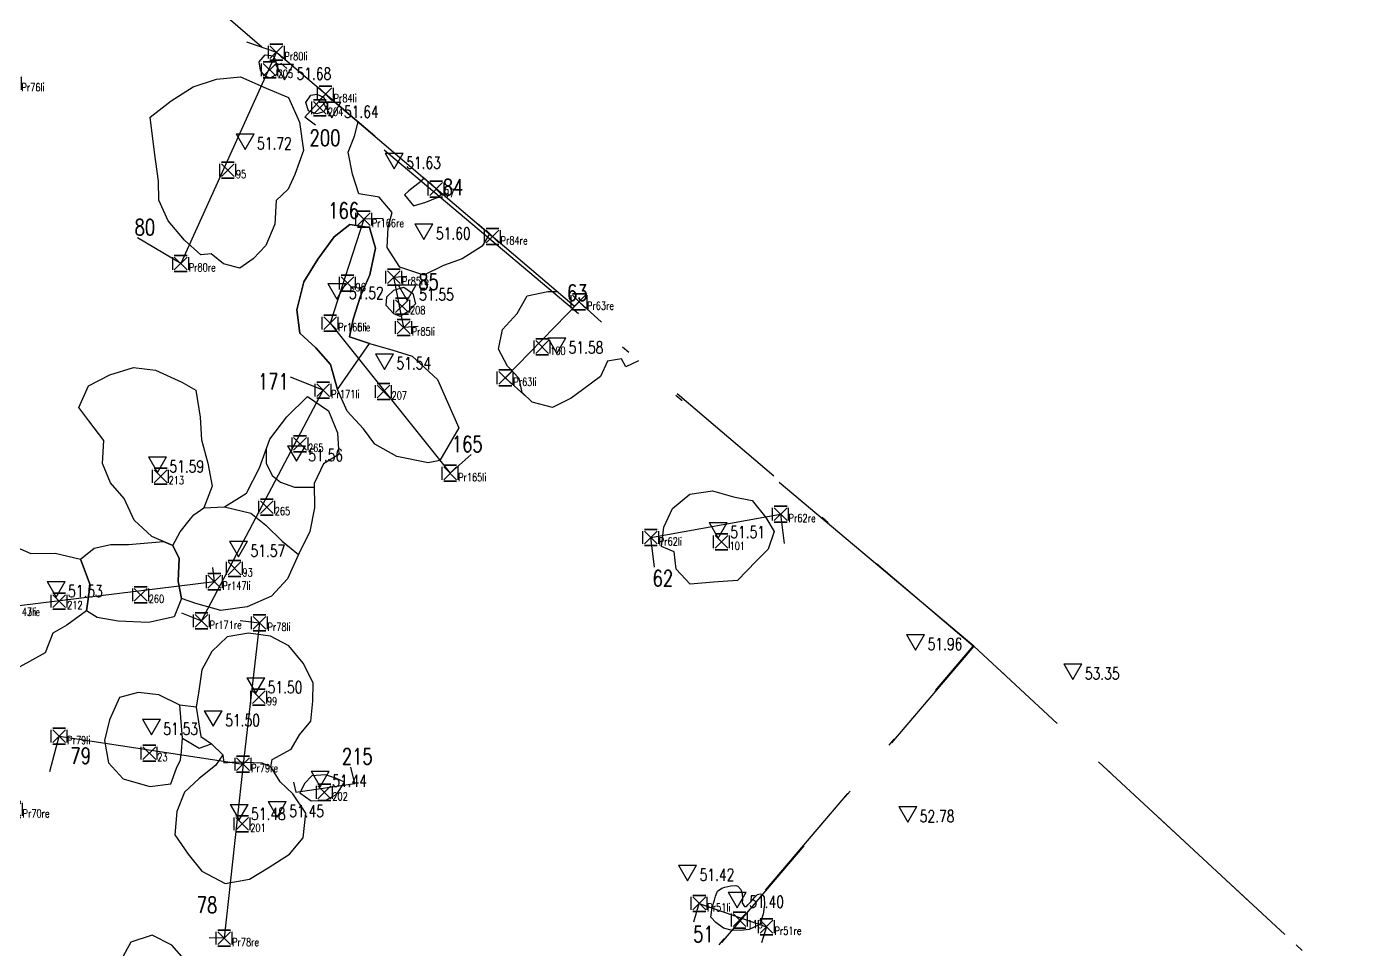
# Model space of a CAD drawing. Header units: metres. Extents: x 4462689 to 4462813, y 5793999 to 5794154.
# Drawn here: x 4462769.31 to 4462786.04, y 5794128.24 to 5794139.76 of the extents above; entities that cross this region are included whole.
import ezdxf

# ---------------------------------------------------------------- set-up
doc = ezdxf.new("R2010")
doc.units = ezdxf.units.M
doc.linetypes.add('STRICHPUNKT', pattern=[25.399999999999995, 12.7, -6.349999999999999, 0, -6.349999999999999])
doc.linetypes.add('STRICHPUNKTX2', pattern=[50.8, 25.4, -12.7, 0, -12.7])
for name, color, linetype in [('Befunde', 7, 'Continuous'), ('Flächengrenzen', 1, 'Continuous'), ('Grabungsgrenze', 102, 'STRICHPUNKTX2'), ('HÖHEN', 7, 'Continuous'), ('Koordinaten Befundmitte', 4, 'Continuous'), ('Profile', 5, 'Continuous'), ('Profile Passpunkte', 5, 'Continuous')]:
    doc.layers.add(name, color=color, linetype=linetype)
doc.layers.get('0').off()
doc.styles.add('ROMANS', font='ROMANS.shx', dxfattribs={"width": 0.75})

# ---------------------------------------------------------------- blocks, each defined once
blk = doc.blocks.new('HP_FERTIG_OBERKANTE')
for p, q in [((-0.075, 0.1299038105676658), (0.075, 0.1299038105676658)), ((-0.075, 0.1299038105676658), (0, 0)), ((0, 0), (0.075, 0.1299038105676658))]:
    blk.add_line(p, q)
at = {"style": 'ROMANS', "width": 0.75}
blk.add_attdef('HÖHE', (0.1, 0), '', height=0.1, dxfattribs=at)
blk = doc.blocks.new('CONTROL')
for p, q in [((-0.1, 0.1, 0.1), (-0.1, 0.1, -0.1)), ((-0.1, -0.08, -0.1), (-0.1, 0.08, -0.1)), ((-0.1, -0.08, 0.1), (-0.1, 0.08, 0.1)), ((0.08, 0.1, 0.1), (-0.08, 0.1, 0.1)), ((-0.08, 0.1, -0.1), (0.08, 0.1, -0.1)), ((0.08, -0.08, 0.08), (-0.08, 0.08, -0.08)), ((-0.08, -0.08, -0.08), (0.08, 0.08, 0.08)), ((-0.08, 0.08, 0.08), (0.08, -0.08, -0.08)), ((0.08, 0.08, -0.08), (-0.08, -0.08, 0.08)), ((0.1, 0.1, -0.1), (0.1, 0.1, 0.1)), ((0.1, -0.08, -0.1), (0.1, 0.08, -0.1)), ((0.1, -0.08, 0.1), (0.1, 0.08, 0.1)), ((-0.1, -0.1, 0.1), (-0.1, -0.1, -0.1)), ((0.08, -0.1, 0.1), (-0.08, -0.1, 0.1)), ((-0.08, -0.1, -0.1), (0.08, -0.1, -0.1)), ((0.1, -0.1, -0.1), (0.1, -0.1, 0.1))]:
    blk.add_line(p, q)
at = {"style": 'ROMANS', "width": 0.75}
blk.add_attdef('NUMMER', (0.1, -0.1), '', height=0.1, dxfattribs=at)

msp = doc.modelspace()

# ---------------------------------------------------------------- linework, layer by layer
at = {"layer": 'Befunde'}
for points, elevation in [([(4462773.188973013, 5794135.226765286), (4462773.589973013, 5794135.803765287), (4462773.338973014, 5794135.886765286), (4462773.386973014, 5794136.105765286), (4462773.474973014, 5794136.393765286), (4462773.591973014, 5794136.660765286), (4462773.665973014, 5794136.991765286), (4462773.588973013, 5794137.249765286), (4462773.342973014, 5794137.288765287), (4462773.146973013, 5794137.133765286), (4462772.942973014, 5794136.855765286), (4462772.768973013, 5794136.570765287), (4462772.681973014, 5794136.221765286), (4462772.716973014, 5794135.929765286), (4462772.917973015, 5794135.748765287), (4462772.917973015, 5794135.748765287), (4462773.099973013, 5794135.538765287)], -0.0079527089843765), ([(4462771.132973014, 5794133.280765286), (4462771.222100114, 5794133.449147771), (4462771.354221269, 5794133.613963398), (4462771.392462745, 5794133.661668045), (4462771.519973014, 5794133.751765286), (4462771.778973014, 5794133.762765286), (4462772.105130347, 5794133.68336374), (4462772.295161151, 5794133.533908588), (4462772.496708777, 5794133.332719204), (4462772.700973014, 5794133.167765287), (4462772.563973013, 5794132.864765287), (4462772.365973014, 5794132.645765285), (4462772.058973014, 5794132.511765286), (4462771.731973013, 5794132.466765286), (4462771.418973014, 5794132.555765286), (4462771.240973014, 5794132.615765287), (4462771.22352148, 5794132.709407671), (4462771.199973014, 5794132.835765286), (4462771.209973014, 5794133.116765286)], 51.49304729101563), ([(4462771.757973015, 5794130.662765287), (4462771.76695655, 5794130.565594801), (4462771.908402134, 5794130.577356501), (4462772.137177729, 5794130.569393055), (4462772.246294802, 5794130.565594801), (4462772.356973013, 5794130.515765287), (4462772.371973013, 5794130.604765285), (4462772.610973014, 5794130.736765287), (4462772.712973015, 5794130.915765286), (4462772.853973013, 5794131.086765286), (4462772.878973013, 5794131.335765286), (4462772.885973014, 5794131.565765286), (4462772.760973014, 5794131.810765286), (4462772.581973013, 5794132.025765286), (4462772.351973014, 5794132.145765286), (4462772.077973014, 5794132.185765286), (4462771.810973015, 5794132.136765287), (4462771.619973014, 5794131.954765287), (4462771.492973013, 5794131.724765286), (4462771.454973014, 5794131.462765286), (4462771.422973014, 5794131.257765286), (4462771.480718465, 5794130.892126378), (4462771.613973014, 5794130.799765285), (4462771.757973015, 5794130.662765287)], 51.49104729101562), ([(4462771.253973014, 5794130.871765287), (4462771.217973014, 5794131.286765287), (4462770.957973014, 5794131.415765287), (4462770.697973014, 5794131.443765287), (4462770.464973013, 5794131.378765286), (4462770.338973014, 5794131.101765287), (4462770.276973014, 5794130.844765286), (4462770.327973013, 5794130.563765287), (4462770.508973013, 5794130.363765288), (4462770.844973014, 5794130.270765285), (4462771.107973014, 5794130.301765286), (4462771.175973013, 5794130.496765286), (4462771.2285126, 5794130.599940724), (4462771.238973013, 5794130.706765287)], 51.50504729101562), ([(4462777.871695339, 5794128.755716854), (4462777.898209868, 5794128.847463439), (4462777.913361342, 5794128.898538811), (4462777.937035109, 5794128.960964218), (4462777.991011825, 5794128.99785216), (4462778.029915438, 5794129.010417647), (4462778.102830945, 5794129.026496825), (4462778.167224162, 5794129.031225967), (4462778.191845033, 5794129.024605076), (4462778.228776063, 5794128.982988214), (4462778.245821197, 5794128.932858492), (4462778.25060198, 5794128.863473268), (4462778.245867558, 5794128.81428942), (4462778.276169957, 5794128.768889065), (4462778.298360696, 5794128.769710739), (4462778.316611236, 5794128.789809096), (4462778.360130608, 5794128.833745154), (4462778.398878027, 5794128.881652677), (4462778.436014926, 5794128.919942259), (4462778.469557682, 5794128.92712171), (4462778.489923202, 5794128.924728486), (4462778.519872368, 5794128.887635403), (4462778.525862422, 5794128.795500613), (4462778.509090491, 5794128.674648692), (4462778.465964091, 5794128.545420819), (4462778.334691783, 5794128.48215278), (4462778.223520622, 5794128.468751347), (4462778.108516336, 5794128.474494818), (4462778.014595626, 5794128.499383191), (4462777.918758628, 5794128.568304842), (4462777.855505691, 5794128.637226271)], -0.0079527089843765)]:
    msp.add_lwpolyline(points, close=True, dxfattribs=dict(at, elevation=elevation))
for points, elevation in [([(4462772.298830087, 5794134.484286691), (4462772.298830087, 5794134.305951249), (4462772.374183455, 5794134.154839217), (4462772.478708374, 5794134.072087254), (4462772.651715535, 5794134.007324848), (4462772.889600384, 5794134.007324848)], 51.57062535874045), ([(4462771.778973014, 5794133.762765286), (4462772.105130347, 5794133.68336374), (4462772.295161151, 5794133.533908588), (4462772.496708777, 5794133.332719204), (4462772.700973014, 5794133.167765287)], 51.55504729101562)]:
    msp.add_lwpolyline(points, dxfattribs=dict(at, elevation=elevation))
for points in [[(4462772.271973014, 5794139.149765286, 51.58904729101562), (4462772.225973013, 5794139.214765286, 51.58504729101562), (4462772.210973014, 5794139.320765286, 51.58704729101562), (4462772.285973015, 5794139.406765286, 51.58104729101562), (4462772.387973014, 5794139.396765286, 51.58104729101562), (4462772.436973014, 5794139.279765287, 51.57604729101562), (4462772.428973013, 5794139.163765287, 51.57304729101563), (4462772.342973014, 5794139.116765287, 51.56004729101563)], [(4462771.480973015, 5794136.910765287, 51.58304729101562), (4462771.277973014, 5794137.091765286, 51.59804729101562), (4462771.072973014, 5794137.335765286, 51.61104729101563), (4462770.957973014, 5794137.591765286, 51.64304729101562), (4462770.951973014, 5794137.830765286, 51.66704729101562), (4462770.903973014, 5794138.191765287, 51.65704729101562), (4462770.848973014, 5794138.627765287, 51.61004729101563), (4462771.110973014, 5794138.833765287, 51.58104729101562), (4462771.386973014, 5794139.006765286, 51.57904729101562), (4462771.675973014, 5794139.103765287, 51.58404729101562), (4462771.976973014, 5794139.133765287, 51.60604729101562), (4462772.295973014, 5794138.990765286, 51.59404729101562), (4462772.576973013, 5794138.875765286, 51.58704729101562), (4462772.713973014, 5794138.566765288, 51.57304729101563), (4462772.764973014, 5794138.211765287, 51.47604729101562), (4462772.654973014, 5794137.911765286, 51.44804729101562), (4462772.572973014, 5794137.731765285, 51.46904729101562), (4462772.423973014, 5794137.590765286, 51.47304729101563), (4462772.403973014, 5794137.292765286, 51.46504729101562), (4462772.293973014, 5794137.025765286, 51.47504729101562), (4462772.135973014, 5794136.861765287, 51.50404729101563), (4462771.966973014, 5794136.742765287, 51.50704729101562), (4462771.762973014, 5794136.797765287, 51.50504729101562), (4462771.610973014, 5794136.920765286, 51.50704729101562), (4462771.480973014, 5794136.910765287, 51.58304729101562)], [(4462772.890973013, 5794138.683765287, 51.55804729101562), (4462772.824973014, 5794138.706765287, 51.57104729101561), (4462772.794973014, 5794138.812765286, 51.57604729101562), (4462772.856973014, 5794138.903765287, 51.57404729101562), (4462772.928973014, 5794138.917765287, 51.57304729101563), (4462773.012973014, 5794138.877765286, 51.56704729101562), (4462773.064973014, 5794138.789765286, 51.55704729101562), (4462773.016973014, 5794138.696765287, 51.54604729101562), (4462772.931973014, 5794138.669765287, 51.55104729101562)], [(4462773.512973014, 5794134.735765286, 51.47604729101562), (4462773.308973013, 5794134.957765287, 51.49104729101562), (4462773.188973013, 5794135.226765286, 51.50004729101563), (4462773.099973013, 5794135.538765287, 51.50604729101562), (4462772.917973015, 5794135.748765287, 51.49304729101563), (4462772.716973014, 5794135.929765286, 51.48304729101563), (4462772.681973014, 5794136.221765286, 51.49304729101563), (4462772.768973013, 5794136.570765287, 51.51804729101563), (4462772.942973014, 5794136.855765286, 51.52504729101562), (4462773.146973013, 5794137.133765286, 51.52904729101562), (4462773.342973014, 5794137.288765287, 51.56204729101562), (4462773.588973013, 5794137.249765286, 51.56304729101563), (4462773.665973014, 5794136.991765286, 51.55604729101561), (4462773.591973014, 5794136.660765286, 51.52304729101563), (4462773.474973014, 5794136.393765286, 51.52804729101562), (4462773.386973014, 5794136.105765286, 51.51204729101563), (4462773.338973014, 5794135.886765286, 51.51504729101563), (4462773.589973013, 5794135.803765287, 51.51604729101562), (4462773.868973014, 5794135.721765286, 51.52104729101562), (4462774.122483394, 5794135.64255521, 51.54004729101562), (4462774.439371458, 5794135.350744936, 51.53804729101563), (4462774.707322933, 5794134.748281766, 51.53904729101562), (4462774.469349566, 5794134.339974296, -0.0079527089843765), (4462774.323415275, 5794134.311700744, 51.50804729101563), (4462773.928830859, 5794134.389405687, 51.49904729101562), (4462773.657447362, 5794134.545271813, 51.51004729101562)], [(4462773.894973014, 5794136.173765287, 51.52604729101562), (4462773.798973014, 5794136.275765286, 51.50704729101562), (4462773.803973013, 5794136.385765287, 51.50904729101561), (4462773.891973013, 5794136.468765286, 51.53204729101562), (4462774.015973013, 5794136.507765286, 51.53004729101563), (4462774.130973014, 5794136.425765286, 51.55004729101563), (4462774.164973014, 5794136.299765287, 51.54204729101562), (4462774.080973014, 5794136.206765286, 51.54404729101562), (4462773.973973013, 5794136.140765287, 51.52804729101562)], [(4462771.132973014, 5794133.280765286, 51.54904729101562), (4462770.870973014, 5794133.391765286, 51.57204729101562), (4462770.646973013, 5794133.596765286, 51.56904729101562), (4462770.524973014, 5794133.867765286, 51.58304729101562), (4462770.353973013, 5794134.063765287, 51.61904729101562), (4462770.253973014, 5794134.302765286, 51.61004729101563), (4462770.269973013, 5794134.592765287, 51.60704729101563), (4462770.080973014, 5794134.834765286, 51.61504729101562), (4462769.954973014, 5794135.003765287, 51.60304729101563), (4462770.078973014, 5794135.273765288, 51.59804729101562), (4462770.343973014, 5794135.409765287, 51.60204729101562), (4462770.638973013, 5794135.502765286, 51.61804729101563), (4462770.913973014, 5794135.469765286, 51.62104729101562), (4462771.245973014, 5794135.320765287, 51.59204729101563), (4462771.419973014, 5794135.219765286, 51.57404729101562), (4462771.474973013, 5794134.881765286, 51.57404729101562), (4462771.487973014, 5794134.600765286, 51.56204729101562), (4462771.567973014, 5794134.305765286, 51.56404729101562), (4462771.624973014, 5794134.019765285, 51.54204729101562), (4462771.519973014, 5794133.751765286, 51.53904729101562), (4462771.778973014, 5794133.762765286, 51.55504729101562), (4462772.052973014, 5794133.931765286, 51.57004729101562), (4462772.213973013, 5794134.250765287, 51.56404729101562), (4462772.342973014, 5794134.605765285, 51.57404729101562), (4462772.555973014, 5794134.885765286, 51.55004729101563), (4462772.815973014, 5794135.140765286, 51.54404729101562), (4462773.077973014, 5794134.959765286, 51.50104729101562), (4462773.188973013, 5794134.686765286, 51.53104729101562), (4462773.203973013, 5794134.414765286, 51.51804729101563), (4462773.015973014, 5794134.297765286, 51.52204729101562), (4462772.898973014, 5794134.051765285, 51.54304729101562), (4462772.900973014, 5794133.751765286, 51.54604729101562), (4462772.841973014, 5794133.454765286, 51.51904729101563), (4462772.700973014, 5794133.167765287, 51.51304729101562), (4462772.563973013, 5794132.864765287, 51.51904729101563), (4462772.365973014, 5794132.645765285, 51.50404729101563), (4462772.058973014, 5794132.511765286, 51.52304729101563), (4462771.731973013, 5794132.466765286, 51.50704729101562), (4462771.418973014, 5794132.555765286, 51.53104729101562), (4462771.240973014, 5794132.615765287, 51.53304729101563), (4462771.199973014, 5794132.835765286, 51.53104729101562), (4462771.209973014, 5794133.116765286, 51.52804729101562)], [(4462778.187973014, 5794132.840765286, 51.47704729101562), (4462777.888973014, 5794132.822765288, 51.48404729101562), (4462777.594973013, 5794132.794765285, 51.47604729101562), (4462777.422973014, 5794132.982765287, 51.49104729101562), (4462777.396973014, 5794133.198765287, 51.49804729101562), (4462777.237973013, 5794133.267765287, 51.51504729101563), (4462777.264973014, 5794133.509765286, 51.51404729101562), (4462777.376973014, 5794133.739765286, 51.51004729101562), (4462777.592973014, 5794133.918765287, 51.49904729101562), (4462777.873973013, 5794133.963765286, 51.48804729101563), (4462778.136973014, 5794133.888765286, 51.49904729101562), (4462778.368973014, 5794133.842765286, 51.49804729101562), (4462778.539973013, 5794133.627765287, 51.48504729101563), (4462778.645973014, 5794133.452765287, 51.47204729101562), (4462778.568973014, 5794133.233765287, 51.50404729101563), (4462778.420973013, 5794133.082765287, 51.49504729101562)], [(4462768.490973014, 5794131.829765286, 51.52704729101562), (4462768.271973014, 5794131.986765287, 51.55304729101563), (4462768.175973014, 5794132.241765287, 51.53404729101563), (4462768.033973014, 5794132.489765286, 51.52604729101562), (4462768.068973014, 5794132.759765286, 51.50104729101562), (4462768.242973013, 5794133.105765285, 51.50304729101563), (4462768.465973014, 5794133.310765285, 51.51204729101563), (4462768.720973014, 5794133.401765286, 51.48204729101562), (4462769.062973014, 5794133.307765287, 51.47704729101562), (4462769.358973014, 5794133.177765286, 51.45904729101562), (4462769.662973014, 5794133.181765285, 51.47504729101562), (4462769.976973014, 5794133.107765287, 51.49304729101563), (4462770.099973013, 5794132.786765286, 51.53404729101563), (4462770.052973014, 5794132.462765286, 51.54704729101562), (4462769.807973014, 5794132.283765287, 51.54504729101563), (4462769.630973014, 5794132.184765286, 51.54904729101562), (4462769.534973014, 5794131.938765287, 51.55504729101562), (4462769.218973014, 5794131.762765287, 51.56204729101562), (4462768.905973014, 5794131.737765288, 51.51904729101563), (4462768.617973014, 5794131.797765286, 51.52504729101562)], [(4462769.976973014, 5794133.107765287, 51.49304729101563), (4462770.147746796, 5794133.246888645, -0.0079527089843765), (4462770.358697873, 5794133.290746462, -0.0079527089843765), (4462770.578433772, 5794133.290746462, -0.0079527089843765), (4462771.014632044, 5794133.33090211, 51.55943600220161), (4462771.132973014, 5794133.280765286, 51.54904729101562), (4462771.209973014, 5794133.116765286, 51.52804729101562), (4462771.199973014, 5794132.835765286, 51.53104729101562), (4462771.240973014, 5794132.615765287, 51.53304729101563), (4462771.149112618, 5794132.389631163, -0.0079527089843765), (4462770.827021724, 5794132.315787414, -0.0079527089843765), (4462770.448345737, 5794132.333163666, -0.0079527089843765), (4462770.187189088, 5794132.380944812, -0.0079527089843765), (4462770.052973014, 5794132.462765286, 51.54704729101562), (4462770.099973013, 5794132.786765286, 51.53404729101563)], [(4462772.371973013, 5794130.604765285, 51.44104729101562), (4462772.610973014, 5794130.736765287, 51.43704729101562), (4462772.712973015, 5794130.915765286, 51.43304729101562), (4462772.853973013, 5794131.086765286, 51.43004729101562), (4462772.878973013, 5794131.335765286, 51.45404729101562), (4462772.885973014, 5794131.565765286, 51.45904729101562), (4462772.760973014, 5794131.810765286, 51.47004729101563), (4462772.581973013, 5794132.025765286, 51.47204729101562), (4462772.351973014, 5794132.145765286, 51.48404729101562), (4462772.077973014, 5794132.185765286, 51.48004729101562), (4462771.810973015, 5794132.136765287, 51.48304729101563), (4462771.619973014, 5794131.954765287, 51.48604729101562), (4462771.492973013, 5794131.724765286, 51.51304729101562), (4462771.454973014, 5794131.462765286, 51.51604729101562), (4462771.422973014, 5794131.257765286, 51.50304729101563), (4462771.217973014, 5794131.286765287, 51.51804729101563), (4462770.957973014, 5794131.415765287, 51.52104729101562), (4462770.697973014, 5794131.443765287, 51.51904729101563), (4462770.464973013, 5794131.378765286, 51.50204729101562), (4462770.338973014, 5794131.101765287, 51.50504729101562), (4462770.276973014, 5794130.844765286, 51.50804729101563), (4462770.327973013, 5794130.563765287, 51.49304729101563), (4462770.508973013, 5794130.363765288, 51.49204729101562), (4462770.844973014, 5794130.270765285, 51.47204729101562), (4462771.107973014, 5794130.301765286, 51.47004729101563), (4462771.175973013, 5794130.496765286, 51.46604729101562), (4462771.2285126, 5794130.599940724, 51.47304729101563), (4462771.238973013, 5794130.706765287, 51.48104729101562), (4462771.253973014, 5794130.871765287, 51.50504729101562), (4462771.458973014, 5794130.745765285, 51.48404729101562), (4462771.613973014, 5794130.799765285, 51.48304729101563), (4462771.757973015, 5794130.662765287, 51.49104729101562), (4462771.665973014, 5794130.530765287, 51.46504729101562), (4462771.459973014, 5794130.366765286, 51.46904729101562), (4462771.278973014, 5794130.197765286, 51.47304729101563), (4462771.181973014, 5794129.954765286, 51.44604729101562), (4462771.154973014, 5794129.665765287, 51.46504729101562), (4462771.323973014, 5794129.421765286, 51.46704729101562), (4462771.494973014, 5794129.211765286, 51.46804729101563), (4462771.786973013, 5794129.057765286, 51.39004729101563), (4462772.087973014, 5794129.109765285, 51.40404729101562), (4462772.320973014, 5794129.253765287, 51.42804729101563), (4462772.590973013, 5794129.423765286, 51.41104729101562), (4462772.761973014, 5794129.627765287, 51.41004729101562), (4462772.794973014, 5794129.933765287, 51.40504729101563), (4462772.632973014, 5794130.178765287, 51.41604729101562), (4462772.470973014, 5794130.328765287, 51.43604729101562), (4462772.356973013, 5794130.515765287, 51.44804729101562)], [(4462772.717973014, 5794130.189765286, 51.40004729101562), (4462772.861973014, 5794130.088765286, 51.40104729101562), (4462773.044973014, 5794130.098765286, 51.40404729101562), (4462773.179973013, 5794130.174765285, 51.42904729101562), (4462773.275973014, 5794130.323765286, 51.42404729101562), (4462773.168973013, 5794130.371765287, 51.42404729101562), (4462773.033973014, 5794130.414765286, 51.41904729101562), (4462772.867973013, 5794130.400765286, 51.41204729101563), (4462772.782973013, 5794130.308765286, 51.40004729101562)]]:
    msp.add_polyline3d(points, close=True, dxfattribs=at)
for points in [[(4462775.089977853, 5794137.170941093, 51.55516825875884), (4462774.996973013, 5794137.016765286, 51.55204729101562), (4462774.748973014, 5794136.861765287, 51.55604729101561), (4462774.513973013, 5794136.778765286, 51.55904729101562), (4462774.267973014, 5794136.655765287, 51.54904729101562), (4462773.966973013, 5794136.756765286, 51.55204729101562), (4462773.808973014, 5794137.000765287, 51.54304729101562), (4462773.822973014, 5794137.254765286, 51.57204729101562), (4462773.873973014, 5794137.438765288, 51.58904729101562), (4462773.708973013, 5794137.631765286, 51.58604729101561), (4462773.455973014, 5794137.673765286, 51.57104729101561), (4462773.374973013, 5794137.915765286, 51.58504729101562), (4462773.321973013, 5794138.193765287, 51.60804729101563), (4462773.402973014, 5794138.390765287, 51.61904729101562), (4462773.447014976, 5794138.570320978, 51.62836385991584)], [(4462774.267918481, 5794137.871107451, 51.59272663044377), (4462774.230973015, 5794137.825765286, 51.59104729101562), (4462774.080973014, 5794137.708765287, 51.59304729101563), (4462774.024973014, 5794137.659765286, 51.59404729101562), (4462774.136973014, 5794137.522765287, 51.58004729101563), (4462774.292973015, 5794137.569765285, 51.59604729101562), (4462774.435973015, 5794137.627765286, 51.58704729101562), (4462774.498370893, 5794137.67483737, 51.6056571846191)], [(4462776.951067452, 5794135.585773598, 51.55381716100779), (4462776.792973015, 5794135.510765285, 51.54804729101563), (4462776.736973014, 5794135.612765287, 51.53804729101563), (4462776.560973014, 5794135.579765286, 51.54604729101562), (4462776.474973013, 5794135.390765286, 51.54804729101563), (4462776.249973014, 5794135.223765287, 51.53904729101562), (4462776.109973014, 5794135.119765286, 51.56804729101562), (4462775.873973014, 5794135.002765286, 51.59404729101562), (4462775.621973014, 5794135.070765287, 51.57004729101562), (4462775.496973013, 5794135.191765287, 51.56204729101562), (4462775.459973014, 5794135.363765287, 51.56104729101562), (4462775.311973014, 5794135.518765286, 51.52904729101562), (4462775.199973014, 5794135.730765285, 51.51104729101562), (4462775.249973014, 5794135.978765288, 51.52204729101562), (4462775.434973013, 5794136.175765286, 51.51004729101562), (4462775.559973013, 5794136.396765286, 51.47404729101562), (4462775.816973014, 5794136.451765287, 51.46504729101562), (4462775.935458815, 5794136.450809757, 51.47699142414413)], [(4462771.274973015, 5794128.112765287, 51.44504729101562), (4462771.120973014, 5794128.285765286, 51.47504729101562), (4462770.871973013, 5794128.410765287, 51.47604729101562), (4462770.607973014, 5794128.325765286, 51.48004729101562), (4462770.462973014, 5794128.064765285, 51.47504729101562)]]:
    msp.add_polyline3d(points, dxfattribs=at)
at = {"layer": 'Flächengrenzen', "linetype": 'STRICHPUNKT', "ltscale": 0.125, "elevation": 52.20604729101562}
msp.add_lwpolyline([(4462726.946180135, 5794121.278952046), (4462753.060954274, 5794099.048217193), (4462781.134292995, 5794132.022746238), (4462754.987396325, 5794154.293146725)], close=True, dxfattribs=at)
at = {"layer": 'Flächengrenzen', "linetype": 'STRICHPUNKT', "ltscale": 0.125, "extrusion": (0.0052257869319254, 0.0159285599688569, 0.9998594761906598), "elevation": 115666.1395318161}
msp.add_lwpolyline([(-2434188.057340569, -6895576.564276193), (-2434189.662469127, -6895576.212089971), (-2434193.875100779, -6895574.381464728), (-2434192.187789481, -6895570.530456454), (-2434199.926229467, -6895566.270976843), (-2434206.38964229, -6895563.834613588), (-2434212.853055116, -6895561.398250333), (-2434223.517012133, -6895553.698790531), (-2434223.517012133, -6895553.698790531), (-2434226.672809316, -6895556.895610889), (-2434231.884430013, -6895570.452308188), (-2434238.603793206, -6895585.914816256), (-2434247.530232919, -6895606.078540496), (-2434207.542706095, -6895624.437306605), (-2434191.147118973, -6895584.348877421), (-2434188.057340569, -6895576.564276193)], close=True, dxfattribs=at)
at = {"layer": 'Grabungsgrenze', "linetype": 'STRICHPUNKT', "ltscale": 0.25, "extrusion": (0.0052257869319254, 0.0159285599688569, 0.9998594761906598), "elevation": 115666.1395318162}
msp.add_lwpolyline([(-2434247.530232922, -6895606.078540501), (-2434207.542706097, -6895624.437306608), (-2434196.756586842, -6895628.77354196), (-2434187.945192682, -6895632.45740903), (-2434175.751821678, -6895637.447434158), (-2434172.079705773, -6895628.439071706), (-2434166.657151827, -6895615.136569126), (-2434159.389753434, -6895597.308332334), (-2434155.444996382, -6895587.631916328), (-2434151.631965572, -6895571.174017353), (-2434179.972000374, -6895559.445580714), (-2434181.868468463, -6895569.509578764), (-2434184.04907192, -6895577.443742825), (-2434188.05734057, -6895576.564276198), (-2434189.664223279, -6895576.211327697), (-2434193.874879119, -6895574.381561053), (-2434192.187789483, -6895570.530456458), (-2434199.926229467, -6895566.270976847), (-2434209.621348705, -6895562.616431964), (-2434212.853055117, -6895561.398250338), (-2434223.517012135, -6895553.698790537), (-2434226.672809318, -6895556.895610893), (-2434233.542612047, -6895574.268094346), (-2434238.603793207, -6895585.91481626)], close=True, dxfattribs=at)
at = {"layer": 'Profile', "elevation": -0.0079527089843765}
msp.add_lwpolyline([(4462772.638344325, 5794130.324787707), (4462772.667329274, 5794130.196794242), (4462773.406502583, 5794130.306494706), (4462773.356369256, 5794130.512042072)], dxfattribs=at)
at = {"layer": 'Profile'}
for points in [[(4462772.052664576, 5794139.568600437, 51.71204729101562), (4462772.424946961, 5794139.440858859, 52.20604729101562), (4462771.229973014, 5794136.802765287, 51.61304729101562), (4462770.690973014, 5794137.121765287, 51.65404729101562)], [(4462772.913328815, 5794138.529657434, 51.62528639508536), (4462772.778968187, 5794138.628590157, 51.63604729101562), (4462773.039913816, 5794138.916871061, 51.53520467277981), (4462775.127155032, 5794137.139275741, 52.20604729101562)], [(4462773.761630846, 5794137.365861263, -0.0079527089843765), (4462773.51810678, 5794137.356504334, 51.51204729101563), (4462773.09786529, 5794136.05629227, -0.0079527089843765), (4462774.596087319, 5794134.181370737, -0.0079527089843765), (4462774.860177672, 5794134.416728726, -0.0079527089843765)], [(4462774.195098918, 5794136.013673933, 51.53365767547025), (4462774.015973013, 5794136.001765287, 51.54804729101563), (4462773.893973014, 5794136.630765287, 51.52204729101562), (4462774.054911815, 5794136.644140897, 51.49961078256752), (4462774.054911815, 5794136.644140897, 51.49961078256752)], [(4462775.555876183, 5794135.133596433, 51.5585756349409), (4462775.285973014, 5794135.372765286, 51.52504729101562), (4462776.206973013, 5794136.324765286, 51.54804729101563), (4462776.486482171, 5794136.067050215, 51.53115687407693)], [(4462771.24140804, 5794132.43793601, -0.0079527089843765), (4462771.490734346, 5794132.337773475, 51.55204729101562), (4462773.009610101, 5794135.219663353, 51.55204729101562), (4462772.600846183, 5794135.379924897, -0.0079527089843765)], [(4462767.878731112, 5794134.461931657, -0.0079527089843765), (4462767.559607676, 5794134.277181139, 51.55204729101562), (4462768.970109983, 5794132.499547012, 51.56204729101562), (4462771.650114945, 5794132.827530869, 51.56204729101562), (4462771.63275356, 5794133.004888006, -0.0079527089843765)], [(4462777.148996766, 5794133.00657422, 51.45004729101562), (4462777.10420698, 5794133.380070588, -0.0159527089843792), (4462778.72620698, 5794133.671070588, -0.0079527089843765), (4462778.769600317, 5794133.305159208, -0.0349269453662066)], [(4462771.974065255, 5794132.343593581, -0.0079527089843765), (4462772.214537944, 5794132.312357756, 51.48504729101563), (4462772.008973013, 5794130.548765287, 51.48504729101563)], [(4462769.595973013, 5794130.454765286, 51.56104729101562), (4462769.711973014, 5794130.898765287, 51.54204729101562), (4462772.008973013, 5794130.548765287, 51.48504729101563), (4462771.771973014, 5794128.374765286, 51.47004729101563), (4462771.585051221, 5794128.378723629, 51.49511680196773)], [(4462777.643665659, 5794128.57915552, 51.4010873976665), (4462777.709973014, 5794128.808765286, 51.41204729101563), (4462778.549973013, 5794128.517765286, 51.38404729101562), (4462778.489066135, 5794128.314221784, 51.3986232962736)]]:
    msp.add_polyline3d(points, dxfattribs=at)

# ---------------------------------------------------------------- block references
at = {"layer": 'HÖHEN', "xscale": 1.5, "yscale": 1.5, "zscale": 1.5}
for p, values in [((4462772.526973013, 5794139.096765286, 51.66904729101562), {'HÖHE': '51.68'}), ((4462773.119973014, 5794138.620765286, 51.63604729101562), {'HÖHE': '51.64'}), ((4462772.033973014, 5794138.226765286, 51.71304729101563), {'HÖHE': '51.72'}), ((4462773.896973014, 5794137.984765285, 51.61904729101562), {'HÖHE': '51.63'}), ((4462774.268973014, 5794137.100765286, 51.58904729101562), {'HÖHE': '51.60'}), ((4462773.181973014, 5794136.357765287, 51.51704729101562), {'HÖHE': '51.52'}), ((4462774.058973013, 5794136.339765286, 51.54004729101562), {'HÖHE': '51.55'}), ((4462775.927973014, 5794135.677765287, 51.56804729101562), {'HÖHE': '51.58'}), ((4462773.775973015, 5794135.479765285, 51.53004729101563), {'HÖHE': '51.54'}), ((4462772.674973014, 5794134.330765286, 51.55104729101562), {'HÖHE': '51.56'}), ((4462770.938973013, 5794134.191765286, 51.58704729101562), {'HÖHE': '51.59'}), ((4462777.947973013, 5794133.372765287, 51.50004729101563), {'HÖHE': '51.51'}), ((4462771.951973013, 5794133.137765286, 51.56604729101562), {'HÖHE': '51.57'}), ((4462769.671973014, 5794132.632765287, 51.52404729101561), {'HÖHE': '51.53'}), ((4462780.413118819, 5794131.973683622, 51.95204729101562), {'HÖHE': '51.96'}), ((4462782.378073814, 5794131.604898994, 53.34304729101563), {'HÖHE': '53.35'}), ((4462772.166973013, 5794131.432765286, 51.49104729101562), {'HÖHE': '51.50'}), ((4462771.635973013, 5794131.020765286, 51.49404729101561), {'HÖHE': '51.50'}), ((4462770.862973014, 5794130.913765287, 51.52704729101562), {'HÖHE': '51.53'}), ((4462772.972973014, 5794130.265765286, 51.43004729101562), {'HÖHE': '51.44'}), ((4462771.958973013, 5794129.850765286, 51.46804729101563), {'HÖHE': '51.48'}), ((4462772.435973015, 5794129.886765286, 51.43704729101562), {'HÖHE': '51.45'}), ((4462780.314973015, 5794129.822765287, 52.77104729101562), {'HÖHE': '52.78'}), ((4462777.563973013, 5794129.091765285, 51.41404729101562), {'HÖHE': '51.42'}), ((4462778.183973013, 5794128.752765287, 51.38904729101562), {'HÖHE': '51.40'})]:
    msp.add_blockref('HP_FERTIG_OBERKANTE', p, dxfattribs=at).add_auto_attribs(values)
at = {"layer": 'Koordinaten Befundmitte', "color": 210}
for p, values in [((4462772.341491691, 5794139.221720883, 51.584), {'NUMMER': '205'}), ((4462772.968611018, 5794138.746126711, 51.5861), {'NUMMER': '204'}), ((4462771.819364258, 5794137.967952216, 51.72), {'NUMMER': '95'}), ((4462774.421855945, 5794137.732076931, 51.61999999999999), {'NUMMER': '97'}), ((4462773.314396349, 5794136.554935655, 51.52000000000001), {'NUMMER': '96'}), ((4462773.994811018, 5794136.268226711, 51.543), {'NUMMER': '208'}), ((4462775.746553044, 5794135.759630522, 51.576), {'NUMMER': '100'}), ((4462773.764429787, 5794135.202842096, 51.53999999999999), {'NUMMER': '207'}), ((4462772.721180758, 5794134.548775713, 51.56), {'NUMMER': '265'}), ((4462770.978811017, 5794134.143726712, 51.595), {'NUMMER': '213'}), ((4462772.304957929, 5794133.75904136, 51.56), {'NUMMER': '265'}), ((4462777.987811017, 5794133.324726711, 51.508), {'NUMMER': '101'}), ((4462771.90137131, 5794132.993282747, 51.57), {'NUMMER': '93'}), ((4462769.711811018, 5794132.584726711, 51.532), {'NUMMER': '212'}), ((4462770.729791827, 5794132.661986039, 51.58000000000001), {'NUMMER': '260'}), ((4462772.206811017, 5794131.384726711, 51.49899999999999), {'NUMMER': '99'}), ((4462770.837001764, 5794130.685373312, 51.52307101761412), {'NUMMER': '23'}), ((4462773.02536675, 5794130.195979545, 51.44), {'NUMMER': '202'}), ((4462771.998811017, 5794129.802726711, 51.476), {'NUMMER': '201'}), ((4462778.212293194, 5794128.600509671, 51.40458392743989), {'NUMMER': '113'})]:
    msp.add_blockref('CONTROL', p, dxfattribs=at).add_auto_attribs(values)
at = {"layer": 'Profile Passpunkte', "color": 1}
for p, values in [((4462772.424946961, 5794139.440858859, 51.66604729101562), {'NUMMER': 'Pr80li'}), ((4462769.139973014, 5794139.052765286, 51.70804729101562), {'NUMMER': 'Pr76li'}), ((4462773.039913816, 5794138.917065985, 51.53520467277981), {'NUMMER': 'Pr84li'}), ((4462773.51810678, 5794137.356504334, 51.51204729101563), {'NUMMER': 'Pr166re'}), ((4462775.127155032, 5794137.139275741, 52.20604729101562), {'NUMMER': 'Pr84re'}), ((4462771.229973014, 5794136.802765287, 51.61304729101562), {'NUMMER': 'Pr80re'}), ((4462773.893973014, 5794136.630765287, 51.54204729101562), {'NUMMER': 'Pr85re'}), ((4462776.206973013, 5794136.324765286, 51.54804729101563), {'NUMMER': 'Pr63re'}), ((4462773.09786529, 5794136.05629227, 51.51204729101563), {'NUMMER': 'Pr165re'}), ((4462773.09786529, 5794136.05629227, 51.51204729101563), {'NUMMER': 'Pr166li'}), ((4462774.015973013, 5794136.001765287, 51.54204729101562), {'NUMMER': 'Pr85li'}), ((4462775.285973014, 5794135.372765286, 51.52504729101562), {'NUMMER': 'Pr63li'}), ((4462773.009610101, 5794135.219663353, 51.55204729101562), {'NUMMER': 'Pr171li'}), ((4462774.596087319, 5794134.181370737, 51.53204729101562), {'NUMMER': 'Pr165li'}), ((4462778.726173014, 5794133.671065286, 51.45004729101562), {'NUMMER': 'Pr62re'}), ((4462777.104173014, 5794133.380065286, 51.45004729101562), {'NUMMER': 'Pr62li'}), ((4462771.650114945, 5794132.827530869, 51.56204729101562), {'NUMMER': 'Pr147li'}), ((4462768.970109983, 5794132.499547012, 51.56204729101562), {'NUMMER': 'Pr143li'}), ((4462768.970109983, 5794132.499547012, 51.56204729101562), {'NUMMER': 'Pr147re'}), ((4462771.490734346, 5794132.337773475, 51.55204729101562), {'NUMMER': 'Pr171re'}), ((4462772.214537944, 5794132.312357756, 51.48504729101563), {'NUMMER': 'Pr78li'}), ((4462769.711973014, 5794130.898765287, 51.54204729101562), {'NUMMER': 'Pr79li'}), ((4462772.008973013, 5794130.548765287, 51.48504729101563), {'NUMMER': 'Pr79re'}), ((4462769.153973014, 5794129.982765286, 51.46604729101562), {'NUMMER': 'Pr70re'}), ((4462777.709973014, 5794128.808765286, 51.41204729101563), {'NUMMER': 'Pr51li'}), ((4462778.549973013, 5794128.517765286, 51.38404729101562), {'NUMMER': 'Pr51re'}), ((4462771.771973014, 5794128.374765286, 51.47004729101563), {'NUMMER': 'Pr78re'})]:
    msp.add_blockref('CONTROL', p, dxfattribs=at).add_auto_attribs(values)

# ---------------------------------------------------------------- texts
at = {"layer": 'Profile', "style": 'ROMANS', "width": 0.75}
for s, p in [('200', (4462772.839861357, 5794138.271098983, -0.0079527089843765)), ('84', (4462774.504650211, 5794137.653775838, -0.0079527089843765)), ('166', (4462773.072936476, 5794137.361814043, -0.0079527089843765)), ('80', (4462770.653797699, 5794137.154216285, -0.0079527089843765)), ('85', (4462774.198516036, 5794136.473495004, -0.0079527089843765)), ('63', (4462776.05740493, 5794136.337143169, -0.0079527089843765)), ('171', (4462772.19473723, 5794135.226445491, -0.0079527089843765)), ('165', (4462774.617601208, 5794134.44649827, -0.0079527089843765)), ('62', (4462777.125492748, 5794132.769594235, -0.0079527089843765)), ('79', (4462769.85094202, 5794130.553687426, -0.0079527089843765)), ('215', (4462773.243415354, 5794130.5451762, -0.0079527089843765)), ('78', (4462771.430219096, 5794128.689684083, -0.0079527089843765)), ('51', (4462777.633053202, 5794128.324923706, -0.0079527089843765))]:
    msp.add_text(s, height=0.2, dxfattribs=at).set_placement(p)

doc.saveas('drawing.dxf')
